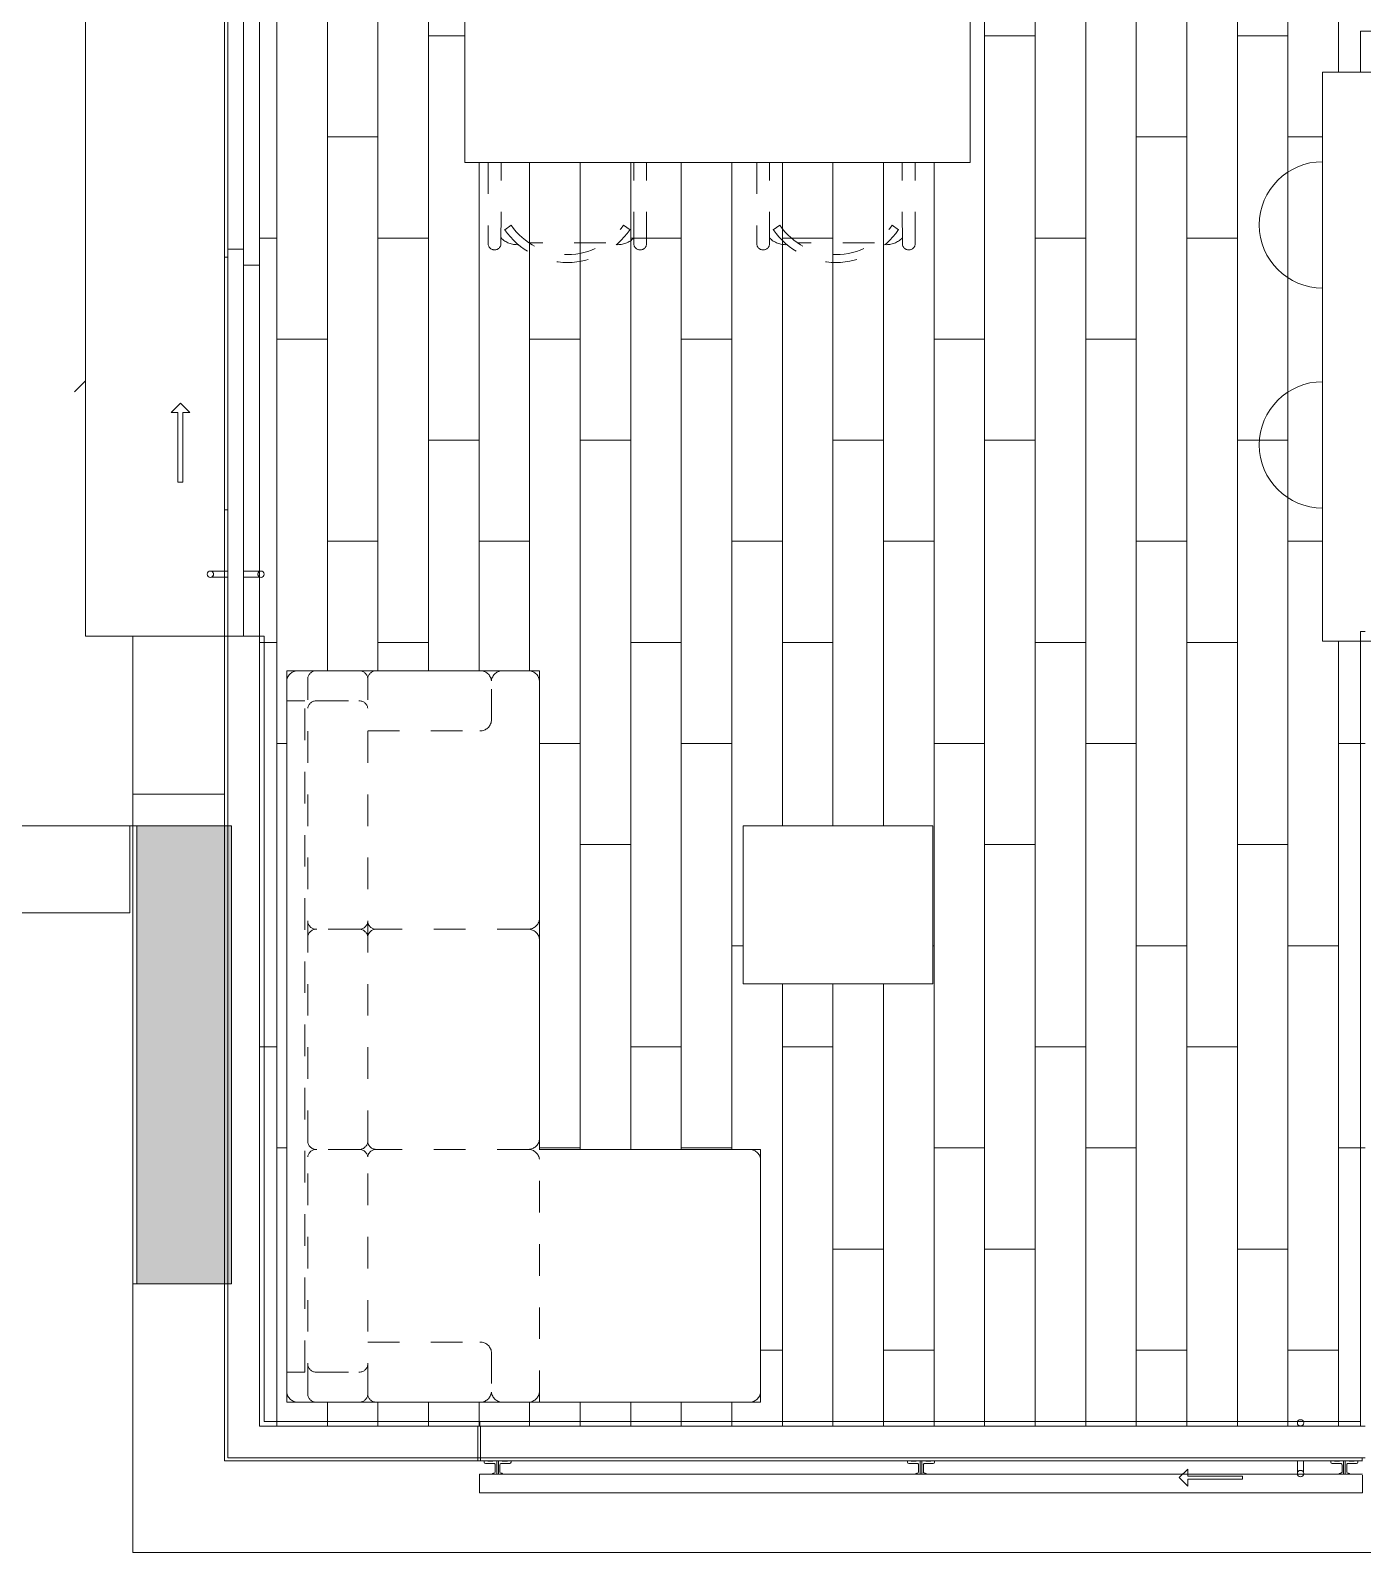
# Model space of a CAD drawing. Header units: metres. Extents: x 3856 to 4207, y -1118 to -691.
# Drawn here: x 3965.032 to 3969.248, y -996.427 to -991.61 of the extents above; entities that cross this region are included whole.
import ezdxf

# ---------------------------------------------------------------- set-up
doc = ezdxf.new("R2010")
doc.units = ezdxf.units.M
doc.linetypes.add('Trazo', pattern=[0.006, 0.003, -0.003])
for name, color, linetype, lineweight in [('_Hidden Lines_', 7, 'Trazo', 9), ('Balusters', 7, 'Continuous', 9), ('Casework', 7, 'Continuous', 9), ('Detail Items', 7, 'Continuous', 9), ('Doors', 7, 'Continuous', 9), ('Floors', 7, 'Continuous', 9), ('Generic Models', 7, 'Continuous', 9), ('Panel', 7, 'Continuous', 9), ('Railings', 7, 'Continuous', 9), ('Structural Framing', 7, 'Continuous', 9), ('Surface Pattern', 7, 'Continuous', 9), ('Top Rails', 7, 'Continuous', 9), ('Walls', 7, 'Continuous', 9)]:
    doc.layers.add(name, color=color, linetype=linetype, lineweight=lineweight)
doc.layers.add('ROA-E00-URB-A101-MASTER_PLAN cambio estaciomientos_dwg', color=7, linetype='Continuous', lineweight=9, true_color=0x767676)

# ---------------------------------------------------------------- blocks, each defined once
blk = doc.blocks.new('Multifuncional 2D - Mesa Centro 50x60cm-4007771-IMPLANTACIÓN - KIT COMERCIAL')
at = {"layer": '_Hidden Lines_'}
for p, q in [((-0.8578, -1.0866), (-0.8578, -0.5866)), ((-0.8578, -0.5866), (-0.2578, -0.5866)), ((-0.2578, -0.5866), (-0.2578, -1.0866)), ((-0.2578, -1.0866), (-0.8578, -1.0866))]:
    blk.add_line(p, q, dxfattribs=at)
at = {"layer": 'Casework'}
for p, q in [((-0.2578, -0.5866), (-0.8578, -0.5866)), ((-0.8578, -0.5866), (-0.8578, -1.0866)), ((-0.2578, -1.0866), (-0.2578, -0.5866)), ((-0.8578, -1.0866), (-0.2578, -1.0866))]:
    blk.add_line(p, q, dxfattribs=at)
blk = doc.blocks.new('Comedor 2D - Escritorio 70 x160 cm-3928755-IMPLANTACIÓN - KIT COMERCIAL')
at = {"layer": '_Hidden Lines_'}
for p, q in [((-0.4103, -0.1951), (-0.4106, 0.0618)), ((-0.37, 0.0618), (-0.3697, -0.1951)), ((-0.0381, 0.0594), (-0.2816, 0.0594)), ((0.0503, 0.0618), (0.05, -0.1951)), ((0.0908, 0.0618), (0.0906, -0.1951)), ((0.4397, -0.1951), (0.4394, 0.0618)), ((0.48, 0.0618), (0.4803, -0.1951)), ((0.8119, 0.0594), (0.5684, 0.0594)), ((0.9003, 0.0618), (0.9, -0.1951)), ((0.9408, 0.0618), (0.9406, -0.1951)), ((-0.3583, 0.0179), (-0.3377, 0.0037)), ((0.0386, 0.0179), (0.018, 0.0037)), ((0.4917, 0.0179), (0.5123, 0.0037)), ((0.8886, 0.0179), (0.868, 0.0037)), ((-0.4849, -0.8951), (-0.4849, -0.1951)), ((-0.4849, -0.1951), (1.1151, -0.1951)), ((1.1151, -0.1951), (1.1151, -0.8951)), ((1.1151, -0.8951), (-0.4849, -0.8951)), ((-0.4103, -0.8951), (-0.4106, -1.152)), ((-0.37, -1.152), (-0.3697, -0.8951)), ((0.0503, -1.152), (0.05, -0.8951)), ((0.0908, -1.152), (0.0906, -0.8951)), ((0.4397, -0.8951), (0.4394, -1.152)), ((0.48, -1.152), (0.4803, -0.8951)), ((0.9003, -1.152), (0.9, -0.8951)), ((0.9408, -1.152), (0.9406, -0.8951)), ((-0.3583, -1.1081), (-0.3377, -1.0938)), ((0.0386, -1.1081), (0.018, -1.0938)), ((0.4917, -1.1081), (0.5123, -1.0938)), ((0.8886, -1.1081), (0.868, -1.0938)), ((-0.0381, -1.1496), (-0.2816, -1.1496)), ((0.8119, -1.1496), (0.5684, -1.1496))]:
    blk.add_line(p, q, dxfattribs=at)
for centre, radius, start, end in [((-0.1599, -0.1193), 0.2413, 34.6628, 145.3372), ((-0.1599, -0.1193), 0.2163, 34.6628, 145.3372), ((0.6901, -0.1193), 0.2413, 34.6628, 145.3372), ((0.6901, -0.1193), 0.2163, 34.6628, 145.3372), ((-0.3903, 0.0618), 0.0203, 0, 179.9995), ((-0.3196, -0.005), 0.0705, 86.3866, 135.5915), ((-0.0001, -0.005), 0.0705, 44.4089, 93.6134), ((0.0706, 0.0618), 0.0203, 0, 180), ((0.4597, 0.0618), 0.0203, 0, 179.9995), ((0.5304, -0.005), 0.0705, 86.3866, 135.5915), ((0.8499, -0.005), 0.0705, 44.4089, 93.6134), ((0.9206, 0.0618), 0.0203, 0, 180), ((-0.1599, -0.9708), 0.2163, 214.6628, 325.3372), ((0.6901, -0.9708), 0.2163, 214.6628, 325.3372), ((-0.3903, -1.152), 0.0203, 180.0005, 0), ((-0.3196, -1.0851), 0.0705, 224.4085, 273.6134), ((-0.1599, -0.9708), 0.2413, 214.6628, 325.3372), ((-0.0001, -1.0851), 0.0705, 266.3866, 315.5911), ((0.0706, -1.152), 0.0203, 180, 360), ((0.4597, -1.152), 0.0203, 180.0005, 0), ((0.5304, -1.0851), 0.0705, 224.4085, 273.6134), ((0.6901, -0.9708), 0.2413, 214.6628, 325.3372), ((0.8499, -1.0851), 0.0705, 266.3866, 315.5911), ((0.9206, -1.152), 0.0203, 180, 360)]:
    blk.add_arc(centre, radius, start, end, dxfattribs=at)
at = {"layer": 'Casework'}
for p, q in [((1.1151, -0.1951), (-0.4849, -0.1951)), ((-0.4849, -0.1951), (-0.4849, -0.8951)), ((1.1151, -0.8951), (1.1151, -0.1951)), ((-0.4849, -0.8951), (1.1151, -0.8951))]:
    blk.add_line(p, q, dxfattribs=at)
blk = doc.blocks.new('Silla cocina 2D - COUR-ARQ-SOFA_3_PUESTOS-2D-V178-IMPLANTACIÓN - KIT COMERCIAL')
at = {"layer": 'Casework'}
blk.add_arc((-0.9016, -1.7659), 0.2, 360, 180, dxfattribs=at)
blk = doc.blocks.new('Sofá en L pequeño 2D - Sofá en L pequeño 2D-V163-IMPLANTACIÓN - KIT COMERCIAL')
at = {"layer": '_Hidden Lines_'}
for p, q in [((-0.81, 1.5006), (-0.2353, 1.5006)), ((-0.2353, 1.5006), (-0.162, 1.5006)), ((-0.162, 1.5006), (-0.0833, 1.5006)), ((-0.8466, 1.4691), (-0.8466, -0.7826)), ((-0.7801, -0.7908), (-0.7801, 1.4774)), ((-0.5901, -0.7908), (-0.5901, 1.4774)), ((-0.1986, 1.3422), (-0.1986, 1.4691)), ((-0.0466, -0.8141), (-0.0466, 1.4691)), ((-0.7896, 1.4056), (-0.8466, 1.4056)), ((-0.7896, -0.7191), (-0.7896, 1.4056)), ((-0.7515, 1.4056), (-0.6156, 1.4056)), ((-0.5901, 1.3106), (-0.2353, 1.3106)), ((-0.6156, 0.6826), (-0.7547, 0.6826)), ((-0.0809, 0.6826), (-0.5647, 0.6826)), ((-0.6156, -0.0141), (-0.7547, -0.0141)), ((-0.0809, -0.0141), (-0.5647, -0.0141)), ((0.2521, -0.0141), (-0.0809, -0.0141)), ((0.6534, -0.0454), (0.6534, -0.7826)), ((-0.5901, -0.6241), (-0.2353, -0.6241)), ((-0.1986, -0.6556), (-0.1986, -0.7826)), ((-0.8466, -0.7191), (-0.7896, -0.7191)), ((-0.7515, -0.7191), (-0.6156, -0.7191)), ((-0.81, -0.8141), (-0.2353, -0.8141)), ((-0.2353, -0.8141), (-0.162, -0.8141)), ((-0.162, -0.8141), (-0.0835, -0.8141)), ((0.2523, -0.8141), (-0.0835, -0.8141))]:
    blk.add_line(p, q, dxfattribs=at)
for centre, radius, start, end in [((-0.811, 1.4648), 0.0359, 88.3598, 173.0603), ((-0.7531, 1.4733), 0.0274, 86.6223, 171.476), ((-0.6172, 1.4733), 0.0274, 8.524, 93.3777), ((-0.5631, 1.4733), 0.0274, 86.6223, 171.476), ((-0.2342, 1.4648), 0.0359, 6.9397, 91.6402), ((-0.163, 1.4648), 0.0359, 88.3598, 173.0603), ((-0.0822, 1.4648), 0.0359, 6.9397, 91.6402), ((-0.7531, 1.3783), 0.0274, 86.6223, 171.476), ((-0.6172, 1.3783), 0.0274, 8.524, 93.3777), ((-0.2342, 1.3465), 0.0359, 268.3598, 353.0603), ((-0.7531, 0.7099), 0.0274, 188.524, 273.3777), ((-0.7531, 0.6553), 0.0274, 86.6223, 171.476), ((-0.6172, 0.7099), 0.0274, 266.6223, 351.476), ((-0.6172, 0.6553), 0.0274, 8.524, 93.3777), ((-0.5631, 0.7099), 0.0274, 188.524, 266.6223), ((-0.5631, 0.6553), 0.0274, 93.3777, 171.476), ((-0.0822, 0.7185), 0.0359, 272.0256, 352.675), ((-0.0822, 0.6468), 0.0359, 7.325, 87.9744), ((-0.7531, 0.0132), 0.0274, 188.524, 273.3777), ((-0.6172, 0.0132), 0.0274, 266.6223, 351.476), ((-0.5631, 0.0132), 0.0274, 188.524, 266.6223), ((-0.0822, 0.0217), 0.0359, 272.0256, 352.675), ((-0.7531, -0.0414), 0.0274, 86.6223, 171.476), ((-0.6172, -0.0414), 0.0274, 8.524, 93.3777), ((-0.5631, -0.0414), 0.0274, 93.3777, 171.476), ((-0.0822, -0.05), 0.0359, 7.325, 87.9744), ((0.6178, -0.05), 0.0359, 7.3244, 92.0256), ((-0.2342, -0.6599), 0.0359, 6.9397, 91.6402), ((-0.7531, -0.6918), 0.0274, 188.524, 273.3777), ((-0.6172, -0.6918), 0.0274, 266.6223, 351.476), ((-0.811, -0.7782), 0.0359, 186.9397, 271.6402), ((-0.7531, -0.7868), 0.0274, 188.524, 273.3777), ((-0.6172, -0.7868), 0.0274, 266.6223, 351.476), ((-0.5631, -0.7868), 0.0274, 188.524, 273.3777), ((-0.2342, -0.7782), 0.0359, 268.3598, 353.0603), ((-0.163, -0.7782), 0.0359, 186.9397, 271.6402), ((-0.0822, -0.7782), 0.0359, 267.9744, 352.675), ((0.6178, -0.7782), 0.0359, 268.3598, 353.0603)]:
    blk.add_arc(centre, radius, start, end, dxfattribs=at)
at = {"layer": 'Casework'}
for p, q in [((-0.8466, -0.8141), (-0.8466, 1.5006)), ((-0.8466, 1.5006), (-0.0466, 1.5006)), ((-0.0466, 1.5006), (-0.0466, -0.0141)), ((-0.0466, -0.0141), (0.6534, -0.0141)), ((0.6534, -0.0141), (0.6534, -0.8141)), ((0.6534, -0.8141), (-0.8466, -0.8141))]:
    blk.add_line(p, q, dxfattribs=at)
blk = doc.blocks.new('Puerta Ventana 2 cuerpos - Puerta Ventana 240 x 210cm-V197-IMPLANTACIÓN - KIT COMERCIAL')
at = {"layer": 'Detail Items'}
for p, q in [((-0.7125, 0.2075), (-0.7125, 0.1925)), ((-0.4919, 0.2075), (-0.7125, 0.2075)), ((-0.4919, 0.2295), (-0.4919, 0.2075)), ((-0.4624, 0.2), (-0.4919, 0.2295)), ((-0.4624, 0.2), (-0.4919, 0.1705)), ((-0.7125, 0.1925), (-0.4919, 0.1925)), ((-0.4919, 0.1705), (-0.4919, 0.1925))]:
    blk.add_line(p, q, dxfattribs=at)
at = {"layer": 'Doors'}
for p, q in [((-1.0127, 0.1008), (-1.0127, 0.05)), ((-0.9944, 0.05), (-0.9944, 0.1008)), ((-1.2, 0.05), (1.2, 0.05)), ((-1.2, 0), (-1.2, 0.05)), ((-1.2, 0.05), (0.025, 0.05)), ((0.025, 0.05), (0.025, 0)), ((0.025, 0), (-1.2, 0)), ((-0.025, -0.05), (-0.025, 0)), ((-0.025, 0), (1.2, 0)), ((1.2, 0), (1.2, -0.05)), ((-1.0127, 0), (-1.0127, -0.0514)), ((-0.9944, -0.0514), (-0.9944, 0)), ((-1.2, -0.05), (1.2, -0.05)), ((1.2, -0.05), (-0.025, -0.05))]:
    blk.add_line(p, q, dxfattribs=at)
for centre, start, end in [((-1.0035, 0.1049), 0, 180), ((-1.0035, 0.1049), 0, 180), ((-1.0035, 0.1049), 180, 360), ((-1.0035, 0.1049), 180, 360), ((-1.0035, -0.0555), 0, 180), ((-1.0035, -0.0555), 0, 180), ((-1.0035, -0.0555), 180, 360), ((-1.0035, -0.0555), 180, 360)]:
    blk.add_arc(centre, 0.01, start, end, dxfattribs=at)
for points in [[(-0.9944, 0.1008), (-0.9945, 0.1007), (-0.9946, 0.1005), (-0.9948, 0.1001), (-0.9949, 0.0999), (-0.995, 0.0997), (-0.9951, 0.0995), (-0.9953, 0.0992), (-0.9956, 0.0988), (-0.996, 0.0983), (-0.9965, 0.0979), (-0.9969, 0.0974), (-0.9975, 0.097), (-0.9981, 0.0965), (-0.9987, 0.0962), (-0.9994, 0.0958), (-1.0002, 0.0955), (-1.001, 0.0952), (-1.0021, 0.095), (-1.0032, 0.0949), (-1.0044, 0.095), (-1.0056, 0.0951), (-1.0066, 0.0954), (-1.0076, 0.0958), (-1.0082, 0.0961), (-1.0087, 0.0963), (-1.0091, 0.0966), (-1.0096, 0.097), (-1.0101, 0.0974), (-1.0106, 0.0979), (-1.0111, 0.0983), (-1.0115, 0.0988), (-1.0118, 0.0992), (-1.012, 0.0995), (-1.0121, 0.0997), (-1.0122, 0.0999), (-1.0123, 0.1001), (-1.0125, 0.1005), (-1.0126, 0.1007), (-1.0127, 0.1008)], [(-1.0127, 0.1008), (-1.0126, 0.1007), (-1.0125, 0.1005), (-1.0123, 0.1001), (-1.0122, 0.0999), (-1.0121, 0.0997), (-1.012, 0.0995), (-1.0118, 0.0992), (-1.0115, 0.0988), (-1.0111, 0.0983), (-1.0106, 0.0979), (-1.0101, 0.0974), (-1.0096, 0.097), (-1.009, 0.0965), (-1.0083, 0.0962), (-1.0076, 0.0958), (-1.0069, 0.0955), (-1.0061, 0.0952), (-1.005, 0.095), (-1.0038, 0.0949), (-1.0027, 0.095), (-1.0015, 0.0951), (-1.0004, 0.0954), (-0.9994, 0.0958), (-0.9988, 0.0961), (-0.9984, 0.0963), (-0.998, 0.0966), (-0.9975, 0.097), (-0.9969, 0.0974), (-0.9965, 0.0979), (-0.996, 0.0983), (-0.9956, 0.0988), (-0.9953, 0.0992), (-0.9951, 0.0995), (-0.995, 0.0997), (-0.9949, 0.0999), (-0.9948, 0.1001), (-0.9946, 0.1005), (-0.9945, 0.1007), (-0.9944, 0.1008)], [(-1.0127, -0.0514), (-1.0126, -0.0513), (-1.0125, -0.051), (-1.0123, -0.0507), (-1.0122, -0.0504), (-1.0121, -0.0503), (-1.012, -0.0501), (-1.0118, -0.0498), (-1.0115, -0.0494), (-1.0111, -0.0489), (-1.0106, -0.0484), (-1.0101, -0.0479), (-1.0096, -0.0475), (-1.009, -0.0471), (-1.0083, -0.0467), (-1.0076, -0.0463), (-1.0069, -0.046), (-1.0061, -0.0458), (-1.005, -0.0455), (-1.0038, -0.0454), (-1.0027, -0.0455), (-1.0015, -0.0456), (-1.0004, -0.0459), (-0.9994, -0.0463), (-0.9988, -0.0466), (-0.9984, -0.0469), (-0.998, -0.0471), (-0.9975, -0.0475), (-0.9969, -0.0479), (-0.9965, -0.0484), (-0.996, -0.0489), (-0.9956, -0.0494), (-0.9953, -0.0498), (-0.9951, -0.0501), (-0.995, -0.0503), (-0.9949, -0.0504), (-0.9948, -0.0507), (-0.9946, -0.051), (-0.9945, -0.0513), (-0.9944, -0.0514)], [(-0.9944, -0.0514), (-0.9945, -0.0513), (-0.9946, -0.051), (-0.9948, -0.0507), (-0.9949, -0.0504), (-0.995, -0.0503), (-0.9951, -0.0501), (-0.9953, -0.0498), (-0.9956, -0.0494), (-0.996, -0.0489), (-0.9965, -0.0484), (-0.9969, -0.0479), (-0.9975, -0.0475), (-0.9981, -0.0471), (-0.9987, -0.0467), (-0.9994, -0.0463), (-1.0002, -0.046), (-1.001, -0.0458), (-1.0021, -0.0455), (-1.0032, -0.0454), (-1.0044, -0.0455), (-1.0056, -0.0456), (-1.0066, -0.0459), (-1.0076, -0.0463), (-1.0082, -0.0466), (-1.0087, -0.0469), (-1.0091, -0.0471), (-1.0096, -0.0475), (-1.0101, -0.0479), (-1.0106, -0.0484), (-1.0111, -0.0489), (-1.0115, -0.0494), (-1.0118, -0.0498), (-1.012, -0.0501), (-1.0121, -0.0503), (-1.0122, -0.0504), (-1.0123, -0.0507), (-1.0125, -0.051), (-1.0126, -0.0513), (-1.0127, -0.0514)]]:
    blk.add_open_spline(points, degree=3, knots=[0, 0, 0, 0, 0.055556, 0.083333, 0.097222, 0.111111, 0.125, 0.138889, 0.166667, 0.194444, 0.222222, 0.25, 0.277778, 0.305556, 0.333333, 0.361111, 0.388889, 0.416667, 0.444444, 0.5, 0.527778, 0.555556, 0.611111, 0.638889, 0.666667, 0.680556, 0.694444, 0.722222, 0.75, 0.777778, 0.805556, 0.833333, 0.861111, 0.875, 0.888889, 0.902778, 0.916667, 0.944444, 1, 1, 1, 1], dxfattribs=at)
blk = doc.blocks.new('COCINA APTO TIPO A - COCINA APTO TIPO A-V198-IMPLANTACIÓN - KIT COMERCIAL')
at = {"layer": 'Generic Models'}
for p, q in [((0.9613, 2.87), (0.9613, 2.85)), ((0.9613, 2.85), (0.9613, 2.1)), ((1.5213, 2.85), (0.9613, 2.85)), ((0.9763, 2.85), (0.9613, 2.85)), ((0.9613, 2.85), (0.9613, 2.485)), ((0.9613, 2.85), (1.5213, 2.85)), ((0.9763, 2.485), (0.9763, 2.85)), ((1.5213, 2.87), (1.0363, 2.87)), ((1.5213, 2.85), (1.5213, 2.87)), ((1.5413, 2.87), (1.5213, 2.87)), ((1.5213, 2.87), (1.5213, 2.1)), ((1.5213, 2.1), (1.5213, 2.85)), ((1.5413, 2.1), (1.5413, 2.87)), ((0.9763, 2.485), (0.9613, 2.485)), ((0.9613, 2.485), (0.9613, 2.12)), ((0.9613, 2.485), (0.9763, 2.485)), ((0.9763, 2.12), (0.9763, 2.485)), ((0.9613, 2.12), (0.9763, 2.12)), ((0.9613, 2.1), (1.5213, 2.1)), ((1.5213, 2.1), (0.9613, 2.1)), ((0.9613, 2.1), (0.9613, 2.08)), ((0.9613, 2.08), (1.5213, 2.08)), ((0.9613, 2.08), (0.9613, 0.3)), ((1.5213, 2.1), (1.5413, 2.1)), ((1.5213, 2.08), (1.5213, 2.1)), ((1.7913, 2.1), (1.5413, 2.1)), ((1.7913, 0.3), (1.7913, 2.1)), ((-0.8193, 2), (-0.8193, 1.98)), ((-0.8193, 1.31), (-0.8193, 1.29)), ((-0.8193, 0.9869), (-0.8193, 0.9669)), ((-0.2167, 0.3525), (-0.2167, 0.9525)), ((-0.8193, 0.32), (-0.8193, 0.3)), ((0.9613, 0.3), (1.7913, 0.3)), ((0.2462, 0.18), (0.2312, 0.18)), ((0.4834, 0.18), (0.4684, 0.18)), ((-0.6487, -0.6), (-0.5488, -0.6))]:
    blk.add_line(p, q, dxfattribs=at)
blk = doc.blocks.new('Puertas fijas 3 cuerpos rejilla  - PV-1 Balcón Frances 2_80x2_10-V203-IMPLANTACIÓN - KIT COMERCIAL')
at = {"layer": 'Detail Items'}
for p, q in [((-0.7401, 0.245), (-0.567, 0.245)), ((-0.7401, 0.235), (-0.7401, 0.245)), ((-0.567, 0.267), (-0.567, 0.245)), ((-0.54, 0.24), (-0.567, 0.267)), ((-0.567, 0.235), (-0.7401, 0.235)), ((-0.54, 0.24), (-0.567, 0.213)), ((-0.567, 0.213), (-0.567, 0.235))]:
    blk.add_line(p, q, dxfattribs=at)
at = {"layer": 'Doors'}
for p, q in [((-0.9333, 0.2228), (-0.9333, 0.187)), ((-0.915, 0.187), (-0.915, 0.2228)), ((1.6797, 0.077), (1.6797, 0.177))]:
    blk.add_line(p, q, dxfattribs=at)
for centre, start, end in [((-0.9241, 0.2269), 0, 180), ((-0.9241, 0.2269), 165, 180), ((-0.9241, 0.2269), 180, 360), ((-0.9241, 0.2269), 180, 360), ((-0.9241, 0.2269), 0, 15), ((-0.9241, 0.0665), 0, 180), ((-0.9241, 0.0665), 0, 180), ((-0.9241, 0.0665), 180, 360), ((-0.9241, 0.0665), 180, 360)]:
    blk.add_arc(centre, 0.01, start, end, dxfattribs=at)
for points in [[(-0.915, 0.2228), (-0.9151, 0.2227), (-0.9152, 0.2225), (-0.9153, 0.2221), (-0.9155, 0.2219), (-0.9156, 0.2217), (-0.9157, 0.2215), (-0.9159, 0.2212), (-0.9162, 0.2208), (-0.9166, 0.2203), (-0.917, 0.2199), (-0.9175, 0.2194), (-0.9181, 0.219), (-0.9187, 0.2185), (-0.9193, 0.2182), (-0.92, 0.2178), (-0.9208, 0.2175), (-0.9216, 0.2172), (-0.9227, 0.217), (-0.9238, 0.2169), (-0.925, 0.217), (-0.9261, 0.2171), (-0.9272, 0.2174), (-0.9282, 0.2178), (-0.9288, 0.2181), (-0.9293, 0.2183), (-0.9297, 0.2186), (-0.9302, 0.219), (-0.9307, 0.2194), (-0.9312, 0.2199), (-0.9317, 0.2203), (-0.9321, 0.2208), (-0.9323, 0.2212), (-0.9325, 0.2215), (-0.9327, 0.2217), (-0.9328, 0.2219), (-0.9329, 0.2221), (-0.9331, 0.2225), (-0.9332, 0.2227), (-0.9333, 0.2228)], [(-0.9333, 0.2228), (-0.9332, 0.2227), (-0.9331, 0.2225), (-0.9329, 0.2221), (-0.9328, 0.2219), (-0.9327, 0.2217), (-0.9325, 0.2215), (-0.9323, 0.2212), (-0.9321, 0.2208), (-0.9317, 0.2203), (-0.9312, 0.2199), (-0.9307, 0.2194), (-0.9302, 0.219), (-0.9296, 0.2185), (-0.9289, 0.2182), (-0.9282, 0.2178), (-0.9275, 0.2175), (-0.9267, 0.2172), (-0.9256, 0.217), (-0.9244, 0.2169), (-0.9232, 0.217), (-0.9221, 0.2171), (-0.921, 0.2174), (-0.92, 0.2178), (-0.9194, 0.2181), (-0.919, 0.2183), (-0.9186, 0.2186), (-0.9181, 0.219), (-0.9175, 0.2194), (-0.917, 0.2199), (-0.9166, 0.2203), (-0.9162, 0.2208), (-0.9159, 0.2212), (-0.9157, 0.2215), (-0.9156, 0.2217), (-0.9155, 0.2219), (-0.9153, 0.2221), (-0.9152, 0.2225), (-0.9151, 0.2227), (-0.915, 0.2228)], [(-0.9333, 0.0706), (-0.9332, 0.0707), (-0.9331, 0.071), (-0.9329, 0.0713), (-0.9328, 0.0716), (-0.9327, 0.0717), (-0.9325, 0.0719), (-0.9323, 0.0722), (-0.9321, 0.0726), (-0.9317, 0.0731), (-0.9312, 0.0736), (-0.9307, 0.0741), (-0.9302, 0.0745), (-0.9296, 0.0749), (-0.9289, 0.0753), (-0.9282, 0.0757), (-0.9275, 0.076), (-0.9267, 0.0762), (-0.9256, 0.0765), (-0.9244, 0.0766), (-0.9232, 0.0765), (-0.9221, 0.0764), (-0.921, 0.0761), (-0.92, 0.0757), (-0.9194, 0.0754), (-0.919, 0.0751), (-0.9186, 0.0749), (-0.9181, 0.0745), (-0.9175, 0.0741), (-0.917, 0.0736), (-0.9166, 0.0731), (-0.9162, 0.0726), (-0.9159, 0.0722), (-0.9157, 0.0719), (-0.9156, 0.0717), (-0.9155, 0.0716), (-0.9153, 0.0713), (-0.9152, 0.071), (-0.9151, 0.0707), (-0.915, 0.0706)], [(-0.915, 0.0706), (-0.9151, 0.0707), (-0.9152, 0.071), (-0.9153, 0.0713), (-0.9155, 0.0716), (-0.9156, 0.0717), (-0.9157, 0.0719), (-0.9159, 0.0722), (-0.9162, 0.0726), (-0.9166, 0.0731), (-0.917, 0.0736), (-0.9175, 0.0741), (-0.9181, 0.0745), (-0.9187, 0.0749), (-0.9193, 0.0753), (-0.92, 0.0757), (-0.9208, 0.076), (-0.9216, 0.0762), (-0.9227, 0.0765), (-0.9238, 0.0766), (-0.925, 0.0765), (-0.9261, 0.0764), (-0.9272, 0.0761), (-0.9282, 0.0757), (-0.9288, 0.0754), (-0.9293, 0.0751), (-0.9297, 0.0749), (-0.9302, 0.0745), (-0.9307, 0.0741), (-0.9312, 0.0736), (-0.9317, 0.0731), (-0.9321, 0.0726), (-0.9323, 0.0722), (-0.9325, 0.0719), (-0.9327, 0.0717), (-0.9328, 0.0716), (-0.9329, 0.0713), (-0.9331, 0.071), (-0.9332, 0.0707), (-0.9333, 0.0706)]]:
    blk.add_open_spline(points, degree=3, knots=[0, 0, 0, 0, 0.055556, 0.083333, 0.097222, 0.111111, 0.125, 0.138889, 0.166667, 0.194444, 0.222222, 0.25, 0.277778, 0.305556, 0.333333, 0.361111, 0.388889, 0.416667, 0.444444, 0.5, 0.527778, 0.555556, 0.611111, 0.638889, 0.666667, 0.680556, 0.694444, 0.722222, 0.75, 0.777778, 0.805556, 0.833333, 0.861111, 0.875, 0.888889, 0.902778, 0.916667, 0.944444, 1, 1, 1, 1], dxfattribs=at)
at = {"layer": 'Panel'}
blk.add_line((-1.0804, 0.187), (-0.1537, 0.187), dxfattribs=at)
blk = doc.blocks.new('Railing - 13048 _ 37304-12155290-IMPLANTACIÓN - KIT COMERCIAL')
at = {"layer": 'Balusters'}
for p, q in [((-0.0414, 0.0025), (0, 0.0025)), ((0, 0.0025), (-0.0414, 0.0025)), ((-0.039, 0.0115), (-0.039, 0.013)), ((-0.039, 0.013), (-0.039, 0.0115)), ((-0.012, 0.0075), (-0.035, 0.0075)), ((-0.035, 0.0075), (-0.012, 0.0075)), ((-0.008, 0.0385), (-0.008, 0.0115)), ((-0.008, 0.0115), (-0.008, 0.0385)), ((-0.0005, 0.0425), (-0.004, 0.0425)), ((-0.004, 0.0425), (-0.0005, 0.0425)), ((-0.001, 0.015), (-0.001, 0.031)), ((-0.001, 0.031), (0, 0.031)), ((0, 0.031), (-0.001, 0.031)), ((-0.001, 0.031), (-0.001, 0.015)), ((0, 0.015), (-0.001, 0.015)), ((-0.001, 0.015), (0, 0.015)), ((0, 0.031), (0, 0.042)), ((0, 0.042), (0, 0.031)), ((0, 0.0025), (0, 0.015)), ((0, 0.015), (0, 0.0025)), ((0, -0.0025), (-0.0414, -0.0025)), ((-0.0414, -0.0025), (0, -0.0025)), ((-0.039, -0.013), (-0.039, -0.0115)), ((-0.039, -0.0115), (-0.039, -0.013)), ((-0.035, -0.0075), (-0.012, -0.0075)), ((-0.012, -0.0075), (-0.035, -0.0075)), ((-0.008, -0.0115), (-0.008, -0.0385)), ((-0.008, -0.0385), (-0.008, -0.0115)), ((-0.004, -0.0425), (-0.0005, -0.0425)), ((-0.0005, -0.0425), (-0.004, -0.0425)), ((-0.001, -0.031), (-0.001, -0.015)), ((-0.001, -0.015), (0, -0.015)), ((0, -0.015), (-0.001, -0.015)), ((-0.001, -0.015), (-0.001, -0.031)), ((0, -0.031), (-0.001, -0.031)), ((-0.001, -0.031), (0, -0.031)), ((0, -0.015), (0, -0.0025)), ((0, -0.0025), (0, -0.015)), ((0, -0.042), (0, -0.031)), ((0, -0.031), (0, -0.042))]:
    blk.add_line(p, q, dxfattribs=at)
for centre, radius, start, end in [((-0.043, 0.013), 0.00399, 360, 60), ((-0.043, 0.013), 0.00399, 0, 60), ((-0.035, 0.0115), 0.00405, 180, 270), ((-0.035, 0.0115), 0.00405, 180, 270), ((-0.012, 0.0115), 0.00403, 270, 0), ((-0.012, 0.0115), 0.00403, 270, 360), ((-0.004, 0.0385), 0.00404, 90, 180), ((-0.004, 0.0385), 0.00404, 90, 180), ((-0.0005, 0.042), 0.000549, 0, 90), ((-0.0005, 0.042), 0.000549, 0, 90), ((-0.043, -0.013), 0.00399, 300, 360), ((-0.043, -0.013), 0.00399, 300, 360), ((-0.035, -0.0115), 0.00405, 90, 180), ((-0.035, -0.0115), 0.00405, 90, 180), ((-0.012, -0.0115), 0.00403, 360, 90), ((-0.012, -0.0115), 0.00403, 360, 90), ((-0.004, -0.0385), 0.00404, 180, 270), ((-0.004, -0.0385), 0.00404, 180, 270), ((-0.0005, -0.042), 0.000549, 270, 360), ((-0.0005, -0.042), 0.000549, 270, 360)]:
    blk.add_arc(centre, radius, start, end, dxfattribs=at)
blk = doc.blocks.new('Railing - 13048 _ 37304-V168-IMPLANTACIÓN - KIT COMERCIAL')
at = {"layer": 'Balusters'}
for p, q in [((-0.0414, 0.0025), (0, 0.0025)), ((0, 0.0025), (-0.0414, 0.0025)), ((-0.039, 0.0115), (-0.039, 0.013)), ((-0.039, 0.013), (-0.039, 0.0115)), ((-0.012, 0.0075), (-0.035, 0.0075)), ((-0.035, 0.0075), (-0.012, 0.0075)), ((-0.008, 0.0385), (-0.008, 0.0115)), ((-0.008, 0.0115), (-0.008, 0.0385)), ((-0.0005, 0.0425), (-0.004, 0.0425)), ((-0.004, 0.0425), (-0.0005, 0.0425)), ((-0.001, 0.015), (-0.001, 0.031)), ((-0.001, 0.031), (0, 0.031)), ((0, 0.031), (-0.001, 0.031)), ((-0.001, 0.031), (-0.001, 0.015)), ((0, 0.015), (-0.001, 0.015)), ((-0.001, 0.015), (0, 0.015)), ((0, -0.0025), (-0.0414, -0.0025)), ((-0.0414, -0.0025), (0, -0.0025)), ((-0.039, -0.013), (-0.039, -0.0115)), ((-0.039, -0.0115), (-0.039, -0.013)), ((-0.035, -0.0075), (-0.012, -0.0075)), ((-0.012, -0.0075), (-0.035, -0.0075)), ((-0.008, -0.0115), (-0.008, -0.0385)), ((-0.008, -0.0385), (-0.008, -0.0115)), ((-0.004, -0.0425), (-0.0005, -0.0425)), ((-0.0005, -0.0425), (-0.004, -0.0425)), ((-0.001, -0.031), (-0.001, -0.015)), ((-0.001, -0.015), (0, -0.015)), ((0, -0.015), (-0.001, -0.015)), ((-0.001, -0.015), (-0.001, -0.031)), ((0, -0.031), (-0.001, -0.031)), ((-0.001, -0.031), (0, -0.031)), ((0, -0.042), (0, -0.031)), ((0, -0.031), (0, -0.042))]:
    blk.add_line(p, q, dxfattribs=at)
for centre, radius, start, end in [((-0.043, 0.013), 0.00399, 360, 60), ((-0.043, 0.013), 0.00399, 0, 60), ((-0.035, 0.0115), 0.00405, 180, 270), ((-0.035, 0.0115), 0.00405, 180, 270), ((-0.012, 0.0115), 0.00403, 270, 0), ((-0.012, 0.0115), 0.00403, 270, 360), ((-0.004, 0.0385), 0.00404, 90, 180), ((-0.004, 0.0385), 0.00404, 90, 180), ((-0.0005, 0.042), 0.000549, 30, 90), ((-0.0005, 0.042), 0.000549, 30, 90), ((-0.043, -0.013), 0.00399, 300, 360), ((-0.043, -0.013), 0.00399, 300, 360), ((-0.035, -0.0115), 0.00405, 90, 180), ((-0.035, -0.0115), 0.00405, 90, 180), ((-0.012, -0.0115), 0.00403, 360, 90), ((-0.012, -0.0115), 0.00403, 360, 90), ((-0.004, -0.0385), 0.00404, 180, 270), ((-0.004, -0.0385), 0.00404, 180, 270), ((-0.0005, -0.042), 0.000549, 270, 360), ((-0.0005, -0.042), 0.000549, 270, 360)]:
    blk.add_arc(centre, radius, start, end, dxfattribs=at)
blk = doc.blocks.new('Railing - Railing-V205-IMPLANTACIÓN - KIT COMERCIAL')
at = {"rotation": 89.99999999999422}
for name, p in [('Railing - 13048 _ 37304-12155290-IMPLANTACIÓN - KIT COMERCIAL', (3966.1455, -1024.7296)), ('Railing - 13048 _ 37304-12155290-IMPLANTACIÓN - KIT COMERCIAL', (3967.4855, -1024.7296)), ('Railing - 13048 _ 37304-V168-IMPLANTACIÓN - KIT COMERCIAL', (3968.8256, -1024.7296))]:
    blk.add_blockref(name, p, dxfattribs=at)
blk = doc.blocks.new('Top Rail Type - Top Rail_Internal_-V206-IMPLANTACIÓN - KIT COMERCIAL')
at = {"layer": 'Top Rails'}
for p, q in [((3966.088, -1024.831), (3966.088, -1024.771)), ((3966.088, -1024.771), (3966.1455, -1024.771)), ((3966.1455, -1024.771), (3968.8256, -1024.771)), ((3968.8256, -1024.771), (3968.8831, -1024.771)), ((3968.8831, -1024.7746), (3968.8831, -1024.831)), ((3966.1455, -1024.831), (3966.088, -1024.831)), ((3968.8256, -1024.831), (3966.1455, -1024.831)), ((3968.8831, -1024.831), (3968.8256, -1024.831))]:
    blk.add_line(p, q, dxfattribs=at)
blk = doc.blocks.new('Top Rail Type - Top Rail_Internal_-V207-IMPLANTACIÓN - KIT COMERCIAL')
at = {"layer": 'Top Rails'}
for p, q in [((3966.088, -1024.771), (3966.088, -1024.831)), ((3966.088, -1024.771), (3966.1455, -1024.771)), ((3966.1455, -1024.771), (3968.8256, -1024.771)), ((3968.8256, -1024.771), (3968.8831, -1024.771)), ((3968.8831, -1024.7746), (3968.8831, -1024.831)), ((3966.088, -1024.831), (3966.1455, -1024.831)), ((3966.1455, -1024.831), (3968.8256, -1024.831)), ((3968.8256, -1024.831), (3968.8831, -1024.831))]:
    blk.add_line(p, q, dxfattribs=at)
blk = doc.blocks.new('EDIFICIO TIPO A_rvt-2-IMPLANTACIÓN - KIT COMERCIAL')
at = {"layer": 'Surface Pattern', "true_color": 0xdcf1d6}
h = blk.add_hatch(dxfattribs=at)
h.set_pattern_fill('FP_8', color=254, style=0, pattern_type=2)
h.set_pattern_definition([(45, (0, 0), (-1.76776695, 0), [0.9375, -3.75]), (45, (1.25, 1.25), (-1.76776695, 0), [0.9375, -3.75]), (45, (2.5, -0.375), (-1.76776695, 0), [0.3125, -2.5]), (90, (2.5, 0.625), (-0.625, 0.625), [0.625, -2.5]), (315, (2.5, 1.25), (0, 3.5355339), [0.625, -3.75]), (0, (1.25, 1.25), (2.5, 2.5), [0.375, -1.25]), (0, (-1.875, 2.5), (2.5, 2.5), [0.375, -2.5])])
h.paths.add_polyline_path([(3965.2814, -994.1273), (3965.3568, -994.1273), (3965.3568, -993.5273), (3965.2068, -993.5273), (3965.2068, -991.1273), (3965.3568, -991.1273), (3965.3568, -984.1273), (3973.5576, -984.1273), (3973.5576, -983.9773), (3974.3068, -983.9773), (3974.3068, -982.6773), (3974.4068, -982.6773), (3974.4068, -983.9773), (3975.1576, -983.9773), (3975.1576, -984.1273), (3983.3568, -984.1273), (3983.3568, -991.1273), (3983.5068, -991.1273), (3983.5068, -993.5273), (3983.3568, -993.5273), (3983.3568, -994.0273), (3985.3068, -994.0273), (3985.3068, -982.5773), (3963.3068, -982.5773), (3963.3068, -994.1273)])
at = {"layer": 'Surface Pattern', "true_color": 0x808080}
h = blk.add_hatch(dxfattribs=at)
h.set_pattern_fill('FP_54', color=8, style=0, pattern_type=2)
h.set_pattern_definition([(90, (1929.012, -977.227), (-0.16, 1e-17), []), (180, (1929.012, -977.227), (-0.32, -0.32), [0.16, -1.12]), (180, (1928.852, -976.587), (-0.32, -0.32), [0.16, -1.12])])
h.paths.add_polyline_path([(3965.8434, -996.0273), (3969.2568, -996.0273), (3969.2568, -993.5423), (3969.1218, -993.5423), (3969.1218, -991.7423), (3969.2568, -991.7423), (3969.2568, -991.6273), (3971.7318, -991.6273), (3971.7318, -991.6073), (3970.7818, -991.6073), (3970.7818, -991.5673), (3971.7318, -991.5673), (3971.7318, -990.3273), (3970.4568, -990.3273), (3970.4568, -990.6273), (3970.3568, -990.6273), (3970.3568, -986.8273), (3969.3568, -986.8273), (3969.3568, -989.0273), (3969.2568, -989.0273), (3969.2568, -987.8273), (3965.7568, -987.8273), (3965.7568, -996.0273)])
h.paths.add_polyline_path([(3965.8434, -995.9513), (3965.8434, -993.6366), (3966.6434, -993.6366), (3966.6434, -995.1513), (3967.3434, -995.1513), (3967.3434, -995.9513), (3966.4483, -995.9513)])
h.paths.add_polyline_path([(3967.3434, -994.6273), (3967.2881, -994.6273), (3967.2881, -994.1273), (3967.8881, -994.1273), (3967.8881, -994.6273)])
h.paths.add_polyline_path([(3966.4068, -992.0273), (3966.4068, -991.3273), (3968.0068, -991.3273), (3968.0068, -992.0273), (3967.9483, -992.0273)])
h.paths.add_polyline_path([(3971.0568, -990.2273), (3972.1576, -990.2173), (3972.1576, -987.8273), (3971.0568, -987.8273), (3971.0568, -990.1143), (3972.1568, -990.1143), (3972.1568, -990.1293), (3971.0568, -990.1293), (3971.0568, -990.2173)])
h.paths.add_polyline_path([(3974.3068, -987.7273), (3974.3068, -984.5273), (3970.9568, -984.5273), (3970.9568, -986.8273), (3970.4568, -986.8273), (3970.4568, -987.6673), (3971.3068, -987.6673), (3971.3068, -987.7073), (3970.4568, -987.7073), (3970.4568, -987.7273), (3974.1862, -987.7273)])
h.paths.add_polyline_path([(3967.9483, -987.7273), (3969.2568, -987.7273), (3969.2568, -987.6573), (3968.5068, -987.6573), (3968.5068, -987.6173), (3969.2568, -987.6173), (3969.2568, -986.8273), (3968.6568, -986.8273), (3968.6495, -986.7298), (3968.6318, -986.7273), (3968.6403, -986.7148), (3968.6568, -986.7148), (3968.6568, -984.5273), (3965.7568, -984.5273), (3965.7568, -987.7273)])
h.paths.add_polyline_path([(3973.7862, -987.295), (3973.7862, -986.895), (3974.1862, -986.895), (3974.1862, -987.295)])
h.paths.add_polyline_path([(3972.2862, -986.795), (3972.2862, -985.195), (3974.1862, -985.195), (3974.1862, -986.795), (3972.7838, -986.795)])
h.paths.add_polyline_path([(3966.3981, -986.5273), (3966.3981, -984.6273), (3967.7981, -984.6273), (3967.7981, -986.5273)])
h.paths.add_polyline_path([(3974.1862, -985.095), (3973.7862, -985.095), (3973.7862, -984.695), (3974.1862, -984.695), (3974.1862, -984.7068)])
h.paths.add_polyline_path([(3968.2878, -985.0273), (3967.8878, -985.0273), (3967.8878, -984.6273), (3968.2878, -984.6273)])
h.paths.add_polyline_path([(3965.8878, -985.0273), (3965.8886, -984.6273), (3966.2878, -984.6273), (3966.2878, -985.0273)])
at = {"layer": 'Floors'}
for p, q in [((3965.2068, -991.1273), (3965.2068, -993.5273)), ((3965.6468, -993.5273), (3965.6468, -991.1273)), ((3965.2068, -993.5273), (3965.6468, -993.5273)), ((3965.3568, -994.1273), (3965.3568, -993.5273)), ((3965.7568, -993.5273), (3965.7568, -996.0273)), ((3963.3068, -994.1273), (3965.3568, -994.1273)), ((3965.3688, -994.1273), (3965.3568, -994.1273)), ((3965.3568, -994.1273), (3965.3568, -995.5773)), ((3965.3568, -995.5773), (3965.3688, -995.5773)), ((3965.7568, -996.0273), (3966.4483, -996.0273))]:
    blk.add_line(p, q, dxfattribs=at)
at = {"layer": 'Walls', "lineweight": 18}
for p, q in [((3965.6468, -991.1273), (3965.6468, -993.5273)), ((3965.6568, -993.5273), (3965.6568, -991.1273)), ((3969.9568, -991.6123), (3969.2418, -991.6123)), ((3969.2418, -991.6123), (3969.2418, -991.6273)), ((3969.2418, -991.6273), (3969.2418, -991.7423)), ((3969.2418, -991.7423), (3969.2568, -991.7423)), ((3969.2568, -993.5123), (3969.2418, -993.5123)), ((3969.2418, -993.5123), (3969.2418, -996.0123)), ((3965.6468, -993.5273), (3965.6468, -996.1373)), ((3965.6568, -993.5273), (3965.6468, -993.5273)), ((3965.6468, -993.5273), (3965.6568, -993.5273)), ((3965.6568, -996.1273), (3965.6568, -993.5273)), ((3965.7568, -993.5273), (3965.7568, -996.0123)), ((3965.7718, -993.5273), (3965.7568, -993.5273)), ((3965.7718, -996.0123), (3965.7718, -993.5273)), ((3965.7568, -996.0123), (3965.7568, -996.0273)), ((3969.2418, -996.0123), (3965.7718, -996.0123)), ((3965.7568, -996.0273), (3969.2418, -996.0273)), ((3969.2568, -996.0273), (3966.4568, -996.0273)), ((3966.4568, -996.0273), (3966.4568, -996.1273)), ((3969.2418, -996.0273), (3969.2568, -996.0273)), ((3965.6468, -996.1373), (3965.6568, -996.1373)), ((3966.4568, -996.1273), (3965.6568, -996.1273)), ((3965.6568, -996.1373), (3966.4568, -996.1373)), ((3969.2468, -996.1273), (3966.4568, -996.1273)), ((3966.4568, -996.1273), (3969.2568, -996.1273)), ((3966.4568, -996.1373), (3969.2468, -996.1373)), ((3969.2468, -996.1373), (3969.2468, -996.1273))]:
    blk.add_line(p, q, dxfattribs=at)
at = {"layer": 'Walls'}
for p, q in [((3965.6568, -992.3023), (3965.6568, -991.1273)), ((3965.7568, -992.3523), (3965.7568, -993.5273)), ((3965.7568, -993.5273), (3965.7068, -993.5273)), ((3966.4551, -996.0123), (3966.4551, -996.0273)), ((3966.4551, -996.0123), (3969.2418, -996.0123)), ((3969.2418, -996.0273), (3969.2418, -996.0123)), ((3966.4483, -996.1273), (3966.4483, -996.1373)), ((3966.4568, -996.1373), (3966.4483, -996.1373)), ((3966.4568, -996.1373), (3968.2817, -996.1373)), ((3968.2817, -996.1373), (3966.4568, -996.1373)), ((3969.2084, -996.1373), (3969.2484, -996.1373)), ((3969.2484, -996.1373), (3969.2084, -996.1373))]:
    blk.add_line(p, q, dxfattribs=at)
at = {"layer": 'Casework', "lineweight": 9}
for name, p in [('Comedor 2D - Escritorio 70 x160 cm-3928755-IMPLANTACIÓN - KIT COMERCIAL', (3966.8916, -991.1323)), ('Sofá en L pequeño 2D - Sofá en L pequeño 2D-V163-IMPLANTACIÓN - KIT COMERCIAL', (3966.69, -995.1372))]:
    blk.add_blockref(name, p, dxfattribs=at)
for name, p, rotation in [('Silla cocina 2D - COUR-ARQ-SOFA_3_PUESTOS-2D-V178-IMPLANTACIÓN - KIT COMERCIAL', (3967.3558, -991.3237), 90.00000000000011), ('Silla cocina 2D - COUR-ARQ-SOFA_3_PUESTOS-2D-V178-IMPLANTACIÓN - KIT COMERCIAL', (3967.3558, -992.02), 90.00000000000011), ('Multifuncional 2D - Mesa Centro 50x60cm-4007771-IMPLANTACIÓN - KIT COMERCIAL', (3967.0303, -995.2139), 180)]:
    blk.add_blockref(name, p, dxfattribs=dict(at, rotation=rotation))
at = {"layer": 'Doors', "lineweight": 9}
for name, p, rotation in [('Puerta Ventana 2 cuerpos - Puerta Ventana 240 x 210cm-V197-IMPLANTACIÓN - KIT COMERCIAL', (3965.7068, -992.3273), 90), ('Puertas fijas 3 cuerpos rejilla  - PV-1 Balcón Frances 2_80x2_10-V203-IMPLANTACIÓN - KIT COMERCIAL', (3968.128, -995.9503), 180)]:
    blk.add_blockref(name, p, dxfattribs=dict(at, rotation=rotation))
at = {"layer": 'Generic Models', "lineweight": 9, "rotation": 180}
blk.add_blockref('COCINA APTO TIPO A - COCINA APTO TIPO A-V198-IMPLANTACIÓN - KIT COMERCIAL', (3970.9131, -991.4423), dxfattribs=at)
at = {"layer": 'Railings', "lineweight": 9}
blk.add_blockref('Railing - Railing-V205-IMPLANTACIÓN - KIT COMERCIAL', (0.3653, 28.5922), dxfattribs=at)
at = {"layer": 'Top Rails', "lineweight": 9}
for name in ['Top Rail Type - Top Rail_Internal_-V206-IMPLANTACIÓN - KIT COMERCIAL', 'Top Rail Type - Top Rail_Internal_-V207-IMPLANTACIÓN - KIT COMERCIAL']:
    blk.add_blockref(name, (0.3653, 28.5922), dxfattribs=at)
blk = doc.blocks.new('ROA-E00-URB-A101-MASTER_PLAN cambio estaciomientos_dwg_ROA-E01-ARQ-R23_rvt-2-Master Plan - Etapa 1-7986573-IMPLANTACIÓN - KIT COMERCIAL')
at = {"layer": 'Floors'}
blk.add_line((994.0273, 3965.6468), (993.5273, 3965.6468), dxfattribs=at)
at = {"layer": 'Walls'}
for p, q in [((996.1373, 3966.4568), (996.1373, 3968.2817)), ((996.1273, 3966.4483), (996.1273, 3965.6568)), ((992.3273, 3965.6468), (992.3273, 3965.6568)), ((993.1273, 3965.6568), (993.1273, 3965.6468)), ((994.1273, 3965.6568), (993.5273, 3965.6568)), ((993.5273, 3965.6468), (994.1273, 3965.6468)), ((996.1273, 3965.6568), (995.5773, 3965.6568))]:
    blk.add_line(p, q, dxfattribs=at)
at = {"layer": 'Walls', "flags": 128}
blk.add_lwpolyline([(996.1373, 3969.2084), (996.1373, 3969.2484)], close=True, dxfattribs=at)
for points in [[(996.1373, 3968.2817), (996.1373, 3966.4568), (996.1273, 3966.4568)], [(995.5773, 3965.6468), (996.1373, 3965.6468), (996.1373, 3965.6568), (996.1373, 3966.4568), (996.1273, 3966.4568)]]:
    blk.add_lwpolyline(points, dxfattribs=at)
blk = doc.blocks.new('ROA-E00-URB-A101-MASTER_PLAN cambio estaciomientos_dwg_ROA-E01-EST-R23_rvt-2-Master Plan - Etapa 1-7986860-IMPLANTACIÓN - KIT COMERCIAL')
at = {"layer": 'Floors', "flags": 128}
blk.add_lwpolyline([(995.5773, 3965.3568), (996.4273, 3965.3568), (996.4273, 3971.6098)], dxfattribs=at)
at = {"layer": 'Structural Framing', "flags": 128}
blk.add_lwpolyline([(994.1273, 3963.0318), (994.4023, 3963.0318), (994.4023, 3965.3468), (994.1273, 3965.3468)], dxfattribs=at)
at = {"layer": 'Walls'}
blk.add_line((993.5273, 3965.6568), (994.1273, 3965.6568), dxfattribs=at)
at = {"layer": 'Walls', "flags": 128}
for points in [[(995.5773, 3965.6568), (996.1273, 3965.6568), (996.1273, 3965.7568), (996.1273, 3966.4483)], [(994.0273, 3965.3568), (994.0273, 3965.6468), (994.1273, 3965.6468)]]:
    blk.add_lwpolyline(points, dxfattribs=at)
blk = doc.blocks.new('ROA-E00-URB-A101-MASTER_PLAN cambio estaciomientos_dwg-7942325-IMPLANTACIÓN - KIT COMERCIAL')
for name in ['ROA-E00-URB-A101-MASTER_PLAN cambio estaciomientos_dwg_ROA-E01-EST-R23_rvt-2-Master Plan - Etapa 1-7986860-IMPLANTACIÓN - KIT COMERCIAL', 'ROA-E00-URB-A101-MASTER_PLAN cambio estaciomientos_dwg_ROA-E01-ARQ-R23_rvt-2-Master Plan - Etapa 1-7986573-IMPLANTACIÓN - KIT COMERCIAL']:
    blk.add_blockref(name, (0, 0))

msp = doc.modelspace()

# ---------------------------------------------------------------- hatches: boundary and pattern name
at = {"layer": 'Surface Pattern', "true_color": 0xffff00}
msp.add_hatch(color=2, dxfattribs=at).paths.add_polyline_path([(3965.3688, -994.1273), (3965.3688, -995.5773), (3965.6688, -995.5773), (3965.6688, -994.1273)])

# ---------------------------------------------------------------- linework, layer by layer
at = {"layer": 'Floors'}
for p, q in [((3965.6688, -994.1273), (3965.3688, -994.1273)), ((3965.3688, -994.1273), (3965.3688, -995.5773)), ((3965.6688, -995.5773), (3965.6688, -994.1273)), ((3965.3688, -995.5773), (3965.6688, -995.5773))]:
    msp.add_line(p, q, dxfattribs=at)

# ---------------------------------------------------------------- block references
at = {"lineweight": 5}
msp.add_blockref('EDIFICIO TIPO A_rvt-2-IMPLANTACIÓN - KIT COMERCIAL', (0, 0), dxfattribs=at)
at = {"layer": 'ROA-E00-URB-A101-MASTER_PLAN cambio estaciomientos_dwg', "color": 7, "rotation": 269.9999999999999}
msp.add_blockref('ROA-E00-URB-A101-MASTER_PLAN cambio estaciomientos_dwg-7942325-IMPLANTACIÓN - KIT COMERCIAL', (0, 0), dxfattribs=at)

doc.saveas('drawing.dxf')
